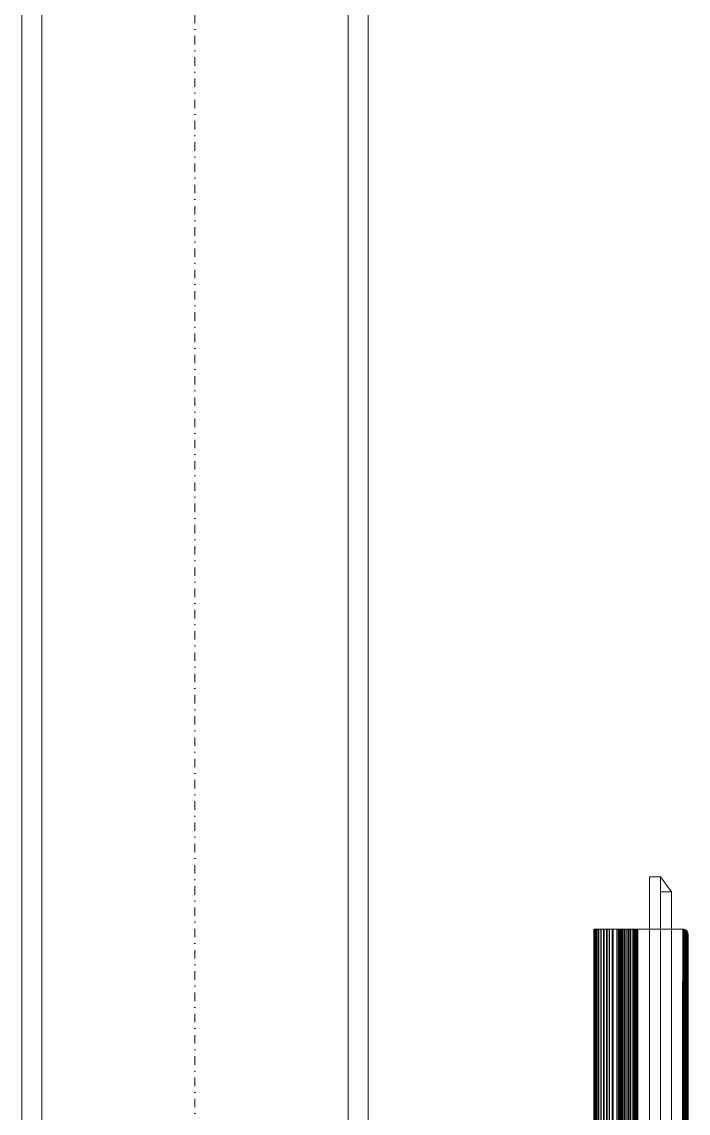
# Model space of a CAD drawing. Header units: millimetres. Extents: x -21051 to 202668, y -15646 to 13691.
# Drawn here: x -6601 to -6101, y 3916 to 4736 of the extents above; entities that cross this region are included whole.
import ezdxf

# ---------------------------------------------------------------- set-up
doc = ezdxf.new("R2010")
doc.units = ezdxf.units.MM
doc.linetypes.add('Dash dot', pattern=[15.875, 6.35, -4.7625, 0, -4.7625])
for name, color, linetype, lineweight in [('A-WALL', 113, 'Continuous', 5), ('G-IMPT', 8, 'Continuous', 5), ('I-FURN', 30, 'Continuous', 5), ('I-WALL', 2, 'Continuous', 5), ('S-GRID', 1, 'Continuous', 9)]:
    doc.layers.add(name, color=color, linetype=linetype, lineweight=lineweight)
doc.layers.get('I-FURN').off()

# ---------------------------------------------------------------- blocks, each defined once
blk = doc.blocks.new('Sony_TV_Stand_7519 - Sony_TV_Stand_7519-1172076-00_Ground floor')
at = {"layer": 'G-IMPT'}
for p, q in [((-513.16, 0.17), (-513.65, 0)), ((-513.16, 0.17), (-513.65, 0)), ((-513.65, 0), (-513.16, 0.17)), ((-476.79, 0), (-513.65, 0)), ((-512.65, 0.27), (-513.16, 0.17)), ((-513.16, 0.17), (-512.65, 0.27)), ((-512.65, 0.27), (-513.16, 0.17)), ((-513.16, 0.17), (-512.65, 0.27)), ((-476.79, 0.17), (-513.16, 0.17)), ((512.13, 0.17), (-513.16, 0.17)), ((-513.16, 0.17), (-476.79, 0.17)), ((-512.13, 0.3), (-512.65, 0.27)), ((-512.13, 0.3), (-512.65, 0.27)), ((-476.79, 0.27), (-512.65, 0.27)), ((512.13, 0.27), (-512.65, 0.27)), ((-476.79, 0.3), (-512.13, 0.3)), ((512.13, 0.3), (-512.13, 0.3)), ((-476.79, 0.3), (-512.13, 0.3)), ((-512.13, 0.3), (512.13, 0.3)), ((476.79, 0.3), (-476.79, 0.3)), ((-476.79, 0.3), (476.79, 0.3)), ((-476.79, 0.3), (476.79, 0.3)), ((476.79, 0.3), (-476.79, 0.3)), ((-476.79, 0.3), (476.79, 0.3)), ((476.79, 0.3), (-476.79, 0.3)), ((476.79, 0.27), (-476.79, 0.27)), ((-476.79, 0.27), (476.79, 0.27)), ((476.79, 0.17), (-476.79, 0.17)), ((-476.79, 0.17), (476.79, 0.17)), ((476.79, 0), (-476.79, 0)), ((-516.1, -3.67), (-516.07, -3.15)), ((-516.1, -3.67), (-516.07, -3.15)), ((-516.1, -12.18), (-516.1, -3.67)), ((-516.1, -12.18), (-516.1, -3.67)), ((-516.1, -3.67), (-476.79, -3.67)), ((-516.1, -3.67), (512.13, -3.67)), ((-476.79, -3.67), (-516.1, -3.67)), ((-515.96, -2.64), (-516.07, -3.15)), ((-516.07, -3.15), (-515.96, -2.64)), ((-516.07, -3.15), (-476.79, -3.15)), ((-516.07, -3.15), (512.13, -3.15)), ((-476.79, -3.15), (-516.07, -3.15)), ((-515.96, -2.64), (-515.8, -2.15)), ((-515.96, -2.64), (-515.8, -2.15)), ((-515.96, -2.64), (-476.79, -2.64)), ((-515.96, -2.64), (512.13, -2.64)), ((-476.79, -2.64), (-515.96, -2.64)), ((-515.57, -1.68), (-515.8, -2.15)), ((-515.57, -1.68), (-515.8, -2.15)), ((-476.79, -2.15), (-515.8, -2.15)), ((-515.8, -2.15), (512.13, -2.15)), ((-476.79, -2.15), (-515.8, -2.15)), ((-515.28, -1.25), (-515.57, -1.68)), ((-515.28, -1.25), (-515.57, -1.68)), ((-476.79, -1.68), (-515.57, -1.68)), ((-515.57, -1.68), (512.13, -1.68)), ((-476.79, -1.68), (-515.57, -1.68)), ((-514.94, -0.86), (-515.28, -1.25)), ((-514.94, -0.86), (-515.28, -1.25)), ((-476.79, -1.25), (-515.28, -1.25)), ((-515.28, -1.25), (512.13, -1.25)), ((-476.79, -1.25), (-515.28, -1.25)), ((-514.55, -0.52), (-514.94, -0.86)), ((-514.55, -0.52), (-514.94, -0.86)), ((-514.94, -0.86), (512.13, -0.86)), ((-514.94, -0.86), (-476.79, -0.86)), ((-476.79, -0.86), (-514.94, -0.86)), ((-514.12, -0.23), (-514.55, -0.52)), ((-514.12, -0.23), (-514.55, -0.52)), ((-514.55, -0.52), (512.13, -0.52)), ((-514.55, -0.52), (-476.79, -0.52)), ((-476.79, -0.52), (-514.55, -0.52)), ((-513.65, 0), (-514.12, -0.23)), ((-513.65, 0), (-514.12, -0.23)), ((-514.12, -0.23), (512.13, -0.23)), ((-514.12, -0.23), (-476.79, -0.23)), ((-476.79, -0.23), (-514.12, -0.23)), ((-514.12, -0.23), (512.13, -0.23)), ((-513.65, 0), (512.13, 0)), ((-476.79, 0), (-513.65, 0)), ((476.79, 0), (-476.79, 0)), ((-476.79, -0.23), (476.79, -0.23)), ((476.79, -0.23), (-476.79, -0.23)), ((-476.79, -0.52), (476.79, -0.52)), ((476.79, -0.52), (-476.79, -0.52)), ((-476.79, -0.86), (476.79, -0.86)), ((476.79, -0.86), (-476.79, -0.86)), ((476.79, -1.25), (-476.79, -1.25)), ((476.79, -1.25), (-476.79, -1.25)), ((476.79, -1.68), (-476.79, -1.68)), ((476.79, -1.68), (-476.79, -1.68)), ((-84.61, -2.15), (-476.79, -2.15)), ((-84.61, -2.15), (-476.79, -2.15)), ((-476.79, -2.64), (476.79, -2.64)), ((476.79, -2.64), (-476.79, -2.64)), ((-476.79, -3.15), (476.79, -3.15)), ((476.79, -3.15), (-476.79, -3.15)), ((-476.79, -3.67), (476.79, -3.67)), ((476.79, -3.67), (-476.79, -3.67)), ((-476.79, -3.86), (476.79, -3.86)), ((476.79, -3.86), (-476.79, -3.86)), ((-476.79, -3.86), (476.79, -3.86)), ((-476.79, -3.86), (476.79, -3.86)), ((-476.79, -3.86), (476.79, -3.86)), ((-476.79, -3.86), (476.79, -3.86)), ((-544.18, -12.18), (-555.41, -20.5)), ((-544.18, -12.18), (-555.41, -20.5)), ((-544.18, -12.18), (-544.18, -20.5)), ((-516.1, -12.18), (-544.18, -12.18)), ((-516.1, -12.18), (-544.18, -12.18)), ((-544.18, -12.18), (-544.18, -20.5)), ((544.18, -12.18), (-544.18, -12.18)), ((544.18, -12.18), (-544.18, -12.18)), ((-516.1, -12.18), (516.1, -12.18)), ((-516.1, -12.18), (516.1, -12.18)), ((516.1, -12.18), (-516.1, -12.18)), ((516.1, -12.18), (-516.1, -12.18)), ((516.1, -12.18), (-516.1, -12.18)), ((516.1, -12.18), (-516.1, -12.18)), ((-516.1, -12.18), (516.1, -12.18)), ((516.1, -12.18), (-516.1, -12.18)), ((-516.1, -12.39), (-516.1, -20.28)), ((-516.1, -20.28), (-516.1, -12.39)), ((-516.1, -12.39), (-516.1, -20.28)), ((-516.1, -12.39), (-516.1, -20.28)), ((-544.18, -20.5), (-555.41, -20.5)), ((-555.41, -20.5), (-555.41, -28.82)), ((555.41, -20.5), (-555.41, -20.5)), ((-555.41, -20.5), (-555.41, -28.82)), ((-544.18, -20.5), (-555.41, -20.5)), ((555.41, -20.5), (-555.41, -20.5)), ((-516.1, -20.5), (-544.18, -20.5)), ((-516.1, -20.5), (-544.18, -20.5)), ((544.18, -20.5), (-544.18, -20.5)), ((-516.1, -20.5), (-544.18, -20.5)), ((-516.1, -20.5), (-516.1, -28.52)), ((-516.1, -28.52), (-516.1, -20.5)), ((516.1, -20.5), (-516.1, -20.5)), ((516.1, -20.5), (-516.1, -20.5)), ((516.1, -20.5), (-516.1, -20.5)), ((-516.1, -20.5), (-516.1, -28.52)), ((-516.1, -20.5), (-516.1, -28.52)), ((-555.41, -28.82), (-516.1, -28.82)), ((-555.41, -28.82), (555.41, -28.82)), ((516.1, -28.82), (-516.1, -28.82)), ((516.1, -28.82), (-516.1, -28.82)), ((-516.1, -36.97), (-516.1, -28.82)), ((-516.1, -37.58), (-516.1, -28.82)), ((-516.1, -28.82), (516.1, -28.82)), ((-516.1, -28.82), (516.1, -28.82)), ((-516.1, -28.82), (516.1, -28.82)), ((-516.1, -28.82), (516.1, -28.82)), ((-516.1, -28.82), (516.1, -28.82)), ((-516.1, -28.82), (-516.1, -36.97)), ((-516.1, -28.82), (516.1, -28.82)), ((-516.1, -37.58), (-516.1, -28.82)), ((516.1, -28.82), (-516.1, -28.82)), ((-516.1, -37.98), (-516.1, -37.58)), ((516.1, -37.58), (-516.1, -37.58)), ((-516.1, -38.37), (-516.1, -37.98)), ((516.1, -37.98), (-516.1, -37.98)), ((-516.1, -38.75), (-516.1, -38.37)), ((516.1, -38.37), (-516.1, -38.37)), ((516.1, -38.37), (-516.1, -38.37)), ((-516.1, -38.75), (-516.1, -39.11)), ((-516.1, -38.75), (516.1, -38.75)), ((-516.1, -39.45), (-516.1, -39.11)), ((-516.1, -39.11), (516.1, -39.11)), ((516.1, -39.11), (-516.1, -39.11)), ((-516.1, -39.77), (-516.1, -39.45)), ((516.1, -39.45), (-516.1, -39.45)), ((-516.1, -39.77), (-516.1, -40.07)), ((-516.1, -39.77), (516.1, -39.77)), ((-516.1, -40.07), (-516.1, -40.33)), ((-516.1, -40.07), (516.1, -40.07)), ((-516.1, -40.33), (-516.1, -40.56)), ((-516.1, -40.33), (516.1, -40.33)), ((-516.1, -40.56), (-516.1, -40.76)), ((-516.1, -40.56), (516.1, -40.56)), ((-516.1, -40.76), (-516.1, -44.73)), ((-516.1, -40.76), (516.1, -40.76)), ((-516.1, -40.76), (-516.1, -44.73)), ((-516.1, -42.92), (-516.1, -41.8)), ((516.1, -41.8), (-516.1, -41.8)), ((-516.1, -48.09), (-516.1, -41.8)), ((-516.1, -41.8), (516.1, -41.8)), ((-516.1, -44.03), (-516.1, -42.92)), ((516.1, -42.92), (-516.1, -42.92)), ((-516.1, -42.92), (516.1, -42.92)), ((-516.1, -44.03), (-516.1, -45.11)), ((516.1, -44.03), (-516.1, -44.03)), ((-516.1, -44.03), (516.1, -44.03)), ((-516.1, -44.73), (-516.1, -49.13)), ((516.1, -44.73), (-516.1, -44.73)), ((516.1, -44.73), (-516.1, -44.73)), ((-516.1, -45.11), (-516.1, -46.16)), ((516.1, -45.11), (-516.1, -45.11)), ((-516.1, -45.11), (516.1, -45.11)), ((-516.1, -47.15), (-516.1, -46.16)), ((516.1, -46.16), (-516.1, -46.16)), ((-516.1, -46.16), (516.1, -46.16)), ((-516.1, -48.09), (-516.1, -47.15)), ((516.1, -47.15), (-516.1, -47.15)), ((-516.1, -47.15), (516.1, -47.15)), ((-516.1, -48.96), (-516.1, -48.09)), ((516.1, -48.09), (-516.1, -48.09)), ((-516.1, -48.09), (516.1, -48.09)), ((-516.1, -48.96), (-516.1, -49.75)), ((516.1, -48.96), (-516.1, -48.96)), ((-516.1, -48.96), (516.1, -48.96)), ((-516.1, -49.13), (-516.1, -53.13)), ((516.1, -49.13), (-516.1, -49.13)), ((516.1, -49.13), (-516.1, -49.13)), ((-516.1, -51.93), (-516.1, -49.46)), ((-516.1, -50.44), (-516.1, -49.75)), ((516.1, -49.75), (-516.1, -49.75)), ((-516.1, -49.75), (516.1, -49.75)), ((-516.1, -50.44), (-516.1, -51.04)), ((-177.81, -50.44), (-516.1, -50.44)), ((-516.1, -50.44), (-177.81, -50.44)), ((-516.1, -51.04), (-516.1, -51.54)), ((516.1, -51.04), (-516.1, -51.04)), ((-516.1, -51.04), (516.1, -51.04)), ((-516.1, -51.54), (-516.1, -51.93)), ((104.84, -51.54), (-516.1, -51.54)), ((-516.1, -51.54), (104.84, -51.54)), ((-516.1, -51.93), (-516.1, -52.9)), ((516.1, -51.93), (-516.1, -51.93)), ((-516.1, -51.93), (-516.1, -52.9)), ((-516.1, -51.93), (516.1, -51.93)), ((516.1, -52.9), (-516.1, -52.9)), ((516.1, -52.9), (-516.1, -52.9)), ((-516.1, -55.91), (-516.1, -53.13)), ((-516.1, -56.73), (-516.1, -53.13)), ((516.1, -53.13), (-516.1, -53.13)), ((-516.1, -53.13), (-516.1, -56.73)), ((-516.1, -53.13), (-516.1, -55.91)), ((516.1, -53.13), (-516.1, -53.13)), ((516.1, -55.91), (-516.1, -55.91)), ((516.1, -55.91), (-516.1, -55.91)), ((-516.1, -58.65), (-516.1, -56.73)), ((-516.1, -56.73), (-516.1, -59.92)), ((516.1, -56.73), (-516.1, -56.73)), ((-516.1, -56.73), (-516.1, -59.92)), ((516.1, -56.73), (-516.1, -56.73)), ((-516.1, -61.1), (-516.1, -58.65)), ((104.84, -58.65), (-516.1, -58.65)), ((104.84, -58.65), (-516.1, -58.65)), ((-516.1, -59.92), (-516.1, -62.69)), ((516.1, -59.92), (-516.1, -59.92)), ((-516.1, -59.92), (-516.1, -62.69)), ((516.1, -59.92), (-516.1, -59.92)), ((-516.1, -62.69), (-516.1, -61.1)), ((516.1, -61.1), (-516.1, -61.1)), ((516.1, -61.1), (-516.1, -61.1)), ((-516.1, -62.69), (-516.1, -65.04)), ((516.1, -62.69), (-516.1, -62.69)), ((-516.1, -62.69), (-516.1, -65.04)), ((516.1, -62.69), (-516.1, -62.69)), ((-516.1, -65.04), (-516.1, -63.28)), ((516.1, -63.28), (-516.1, -63.28)), ((-516.1, -63.28), (-516.1, -65.04)), ((516.1, -63.28), (-516.1, -63.28)), ((-516.1, -65.04), (-516.1, -66.97)), ((516.1, -65.04), (-516.1, -65.04)), ((-516.1, -65.04), (-516.1, -66.97)), ((516.1, -65.04), (-516.1, -65.04)), ((-516.1, -66.76), (-516.1, -65.16)), ((516.1, -65.16), (-516.1, -65.16)), ((-516.1, -65.16), (-516.1, -66.76)), ((516.1, -65.16), (-516.1, -65.16)), ((516.1, -66.76), (-516.1, -66.76)), ((516.1, -66.76), (-516.1, -66.76)), ((-516.1, -66.97), (-516.1, -68.48)), ((516.1, -66.97), (-516.1, -66.97)), ((516.1, -66.97), (-516.1, -66.97)), ((-516.1, -69.1), (-516.1, -68.08)), ((516.1, -68.08), (-516.1, -68.08)), ((516.1, -68.08), (-516.1, -68.08)), ((-516.1, -68.48), (-516.1, -69.55)), ((516.1, -68.48), (-516.1, -68.48)), ((516.1, -68.48), (-516.1, -68.48)), ((-516.1, -69.83), (-516.1, -69.1)), ((516.1, -69.1), (-516.1, -69.1)), ((516.1, -69.1), (-516.1, -69.1)), ((-516.1, -69.55), (-516.1, -70.2)), ((516.1, -69.55), (-516.1, -69.55)), ((516.1, -69.55), (-516.1, -69.55)), ((-516.1, -70.27), (-516.1, -69.83)), ((516.1, -69.83), (-516.1, -69.83)), ((516.1, -69.83), (-516.1, -69.83)), ((-516.1, -70.42), (-516.1, -70.2)), ((516.1, -70.2), (-516.1, -70.2)), ((516.1, -70.2), (-516.1, -70.2)), ((-516.1, -70.42), (-516.1, -70.27)), ((516.1, -70.27), (-516.1, -70.27)), ((516.1, -70.27), (-516.1, -70.27)), ((-280.79, -70.42), (-516.1, -70.42)), ((516.1, -70.42), (-516.1, -70.42)), ((-280.79, -70.42), (-516.1, -70.42)), ((-516.1, -70.42), (516.1, -70.42))]:
    blk.add_line(p, q, dxfattribs=at)
at = {"layer": 'G-IMPT', "flags": 128}
for points in [[(513.16, 0.17), (513.65, 0), (512.13, 0), (-513.65, 0), (-513.16, 0.17), (512.13, 0.17), (512.13, 0.27), (512.13, 0.3)], [(-512.13, 0.3), (-512.65, 0.27), (-476.79, 0.27)], [(-512.13, 0.3), (-512.65, 0.27), (512.13, 0.27)], [(-516.1, -3.67), (512.13, -3.67), (516.1, -3.67)], [(-516.07, -3.15), (512.13, -3.15), (516.07, -3.15)], [(-515.96, -2.64), (512.13, -2.64), (515.96, -2.64)], [(-515.8, -2.15), (512.13, -2.15), (515.8, -2.15)], [(-515.57, -1.68), (512.13, -1.68), (515.57, -1.68)], [(-515.28, -1.25), (512.13, -1.25), (515.28, -1.25)], [(-514.94, -0.86), (512.13, -0.86), (514.94, -0.86)], [(-514.55, -0.52), (512.13, -0.52), (514.55, -0.52)], [(516.1, -28.82), (516.1, -37.17), (516.1, -37.58), (516.1, -37.98), (516.1, -38.37), (516.1, -38.75), (-516.1, -38.75), (-516.1, -39.11), (-516.1, -39.45)], [(516.1, -37.58), (-516.1, -37.58), (-516.1, -37.98)], [(516.1, -37.98), (-516.1, -37.98), (-516.1, -38.37), (-516.1, -38.75)], [(516.1, -38.75), (516.1, -39.11), (516.1, -39.45), (516.1, -39.77), (-516.1, -39.77), (-516.1, -39.45), (516.1, -39.45)], [(-516.1, -39.77), (-516.1, -40.07), (516.1, -40.07), (516.1, -40.33), (516.1, -40.56), (-516.1, -40.56), (-516.1, -40.33)], [(516.1, -40.33), (-516.1, -40.33), (-516.1, -40.07)], [(516.1, -40.56), (516.1, -40.76), (-516.1, -40.76), (-516.1, -40.56)], [(-516.1, -44.73), (-516.1, -49.13), (-516.1, -53.13)], [(-516.1, -56.73), (-516.1, -58.65), (-516.1, -61.1), (-516.1, -62.69)], [(-516.1, -66.97), (-516.1, -68.48), (-516.1, -69.55), (-516.1, -70.2), (-516.1, -70.42)], [(-516.1, -68.08), (-516.1, -69.1), (-516.1, -69.83), (-516.1, -70.27), (-516.1, -70.42)]]:
    blk.add_lwpolyline(points, dxfattribs=at)

msp = doc.modelspace()

# ---------------------------------------------------------------- linework, layer by layer
at = {"layer": 'A-WALL', "lineweight": 18}
for p, q in [((-6585.98, 1323.47), (-6585.98, 6093.47)), ((-6355.98, 1323.47), (-6355.98, 6093.47))]:
    msp.add_line(p, q, dxfattribs=at)
at = {"layer": 'I-WALL', "lineweight": 18}
for p, q in [((-6600.98, 6078.47), (-6600.98, 1338.47)), ((-6340.98, 1338.47), (-6340.98, 6078.47))]:
    msp.add_line(p, q, dxfattribs=at)
at = {"layer": 'S-GRID', "linetype": 'Dash dot', "lineweight": 18}
msp.add_line((-6470.98, 8463.9), (-6470.98, -12107.92), dxfattribs=at)

# ---------------------------------------------------------------- block references
at = {"layer": 'I-FURN', "color": 10, "rotation": 269.9999999999999}
msp.add_blockref('Sony_TV_Stand_7519 - Sony_TV_Stand_7519-1172076-00_Ground floor', (-6100.98, 3538.47), dxfattribs=at)

doc.saveas('drawing.dxf')
